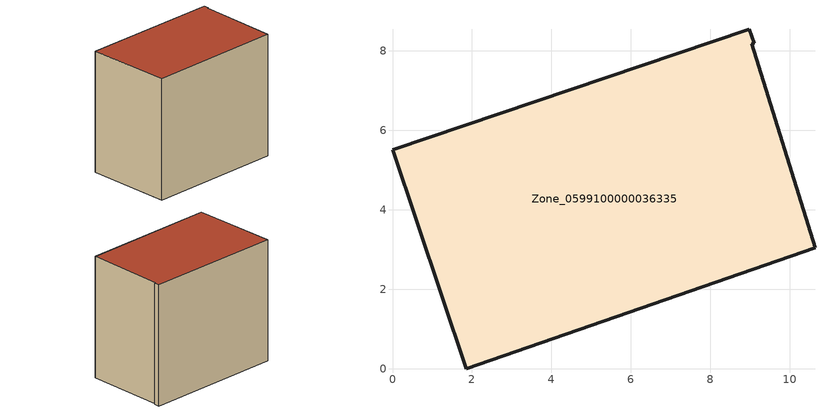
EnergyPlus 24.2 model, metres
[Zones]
Zone_0599100000036335
 floor ground (C_G): 9.04,8.17 10.63,3.04 1.85,0 0,5.51 8.98,8.54 9.1,8.19 z0.3
 wall outside (C_F): 8.98,8.54 0,5.51 1.85,0 10.63,3.04 9.04,8.17 9.1,8.19 8.98,8.54 z0.3:8.53
 roof outside (C_R): 10.63,3.04 9.04,8.17 9.1,8.19 8.98,8.54 0,5.51 1.85,0 z8.53
[BUILDING]
Pand.0599100000036335: North Axis=0; Terrain=City; Loads Convergence Tolerance Value=0.04; Temperature Convergence Tolerance Value=0.4; Solar Distribution=FullExterior; Maximum Number of Warmup Days=25; Minimum Number of Warmup Days=1
[Site:Location]
Rotterdam.The.Hague.AP_ZH_NLD Design_Conditions: Latitude=51.96; Longitude=4.45; Time Zone=1; Elevation=-4.5
[SITE:GROUNDTEMPERATURE:BUILDINGSURFACE]
18, 18, 18, 18, 18, 18, 18, 18, 18, 18, 18, 18
[MATERIAL] Thermal Absorptance=0.9; Solar Absorptance=0.7; Visible Absorptance=0.7
Name | Roughness | Thickness | Conductivity | Density | Specific Heat
G.TC.1965-1974 | MediumSmooth | 0.15 | 0.882353 | 540 | 1210
F.TC.1965-1974 | Rough | 0.3 | 0.697674 | 1920 | 840
R.TC.1965-1974 | MediumRough | 0.2 | 0.232558 | 1500 | 1000
[CONSTRUCTION]
C_G: G.TC.1965-1974
C_F: F.TC.1965-1974
C_R: R.TC.1965-1974
[ZONE]
Zone_0599100000036335: Type=1; Multiplier=1; Ceiling Height=Autocalculate; Volume=Autocalculate; Floor Area=autocalculate; Part of Total Floor Area=Yes
[ZONEINFILTRATION:DESIGNFLOWRATE]
Infil_Zone_0599100000036335: Zone or ZoneList or Space or SpaceList=Zone_0599100000036335; Schedule=AlwaysOn; Design Flow Rate Calculation Method=Flow/Area; Flow Rate per Floor Area=0.003; Constant Term Coefficient=1; Temperature Term Coefficient=0; Velocity Term Coefficient=0; Velocity Squared Term Coefficient=0
[HVACTEMPLATE:ZONE:IDEALLOADSAIRSYSTEM]
Zone_0599100000036335: Maximum Heating Supply Air Temperature=50; Minimum Cooling Supply Air Temperature=13; Maximum Heating Supply Air Humidity Ratio=0.0156; Minimum Cooling Supply Air Humidity Ratio=0.0077; Heating Limit=NoLimit; Cooling Limit=NoLimit; Dehumidification Control Type=ConstantSensibleHeatRatio; Cooling Sensible Heat Ratio=0.7; Dehumidification Setpoint=60; Humidification Control Type=None; Humidification Setpoint=30; Outdoor Air Method=None; Outdoor Air Flow Rate per Person=0.00944; Outdoor Air Flow Rate per Zone Floor Area=0; Outdoor Air Flow Rate per Zone=0; Demand Controlled Ventilation Type=None; Outdoor Air Economizer Type=NoEconomizer; Heat Recovery Type=None; Sensible Heat Recovery Effectiveness=0.7; Latent Heat Recovery Effectiveness=0.65
[ZONECONTROL:THERMOSTAT]
ThermostatControl_Zone_0599100000036335: Zone or ZoneList=Zone_0599100000036335; Control Type Schedule=DualSetpointControlType; Control 1=Thermostat_Zone_0599100000036335; Temperature Difference Between Cutout And Setpoint=0
[THERMOSTATSETPOINT:DUALSETPOINT]
Thermostat_Zone_0599100000036335: Heating Setpoint Temperature Schedule=HeatingSetpoint_Zone_0599100000036335; Cooling Setpoint Temperature Schedule=CoolingSetpoint_Zone_0599100000036335
[SCHEDULE:COMPACT]
HeatingSetpoint_Zone_0599100000036335: Through: 12/31, For: AllDays, Until: 24:00, 21
CoolingSetpoint_Zone_0599100000036335: Through: 12/31, For: AllDays, Until: 24:00, 24
DualSetpointControlType: Through: 12/31, For: AllDays, Until: 24:00, 4
AlwaysOn: Through: 12/31, For: AllDays, Until: 24:00, 1
